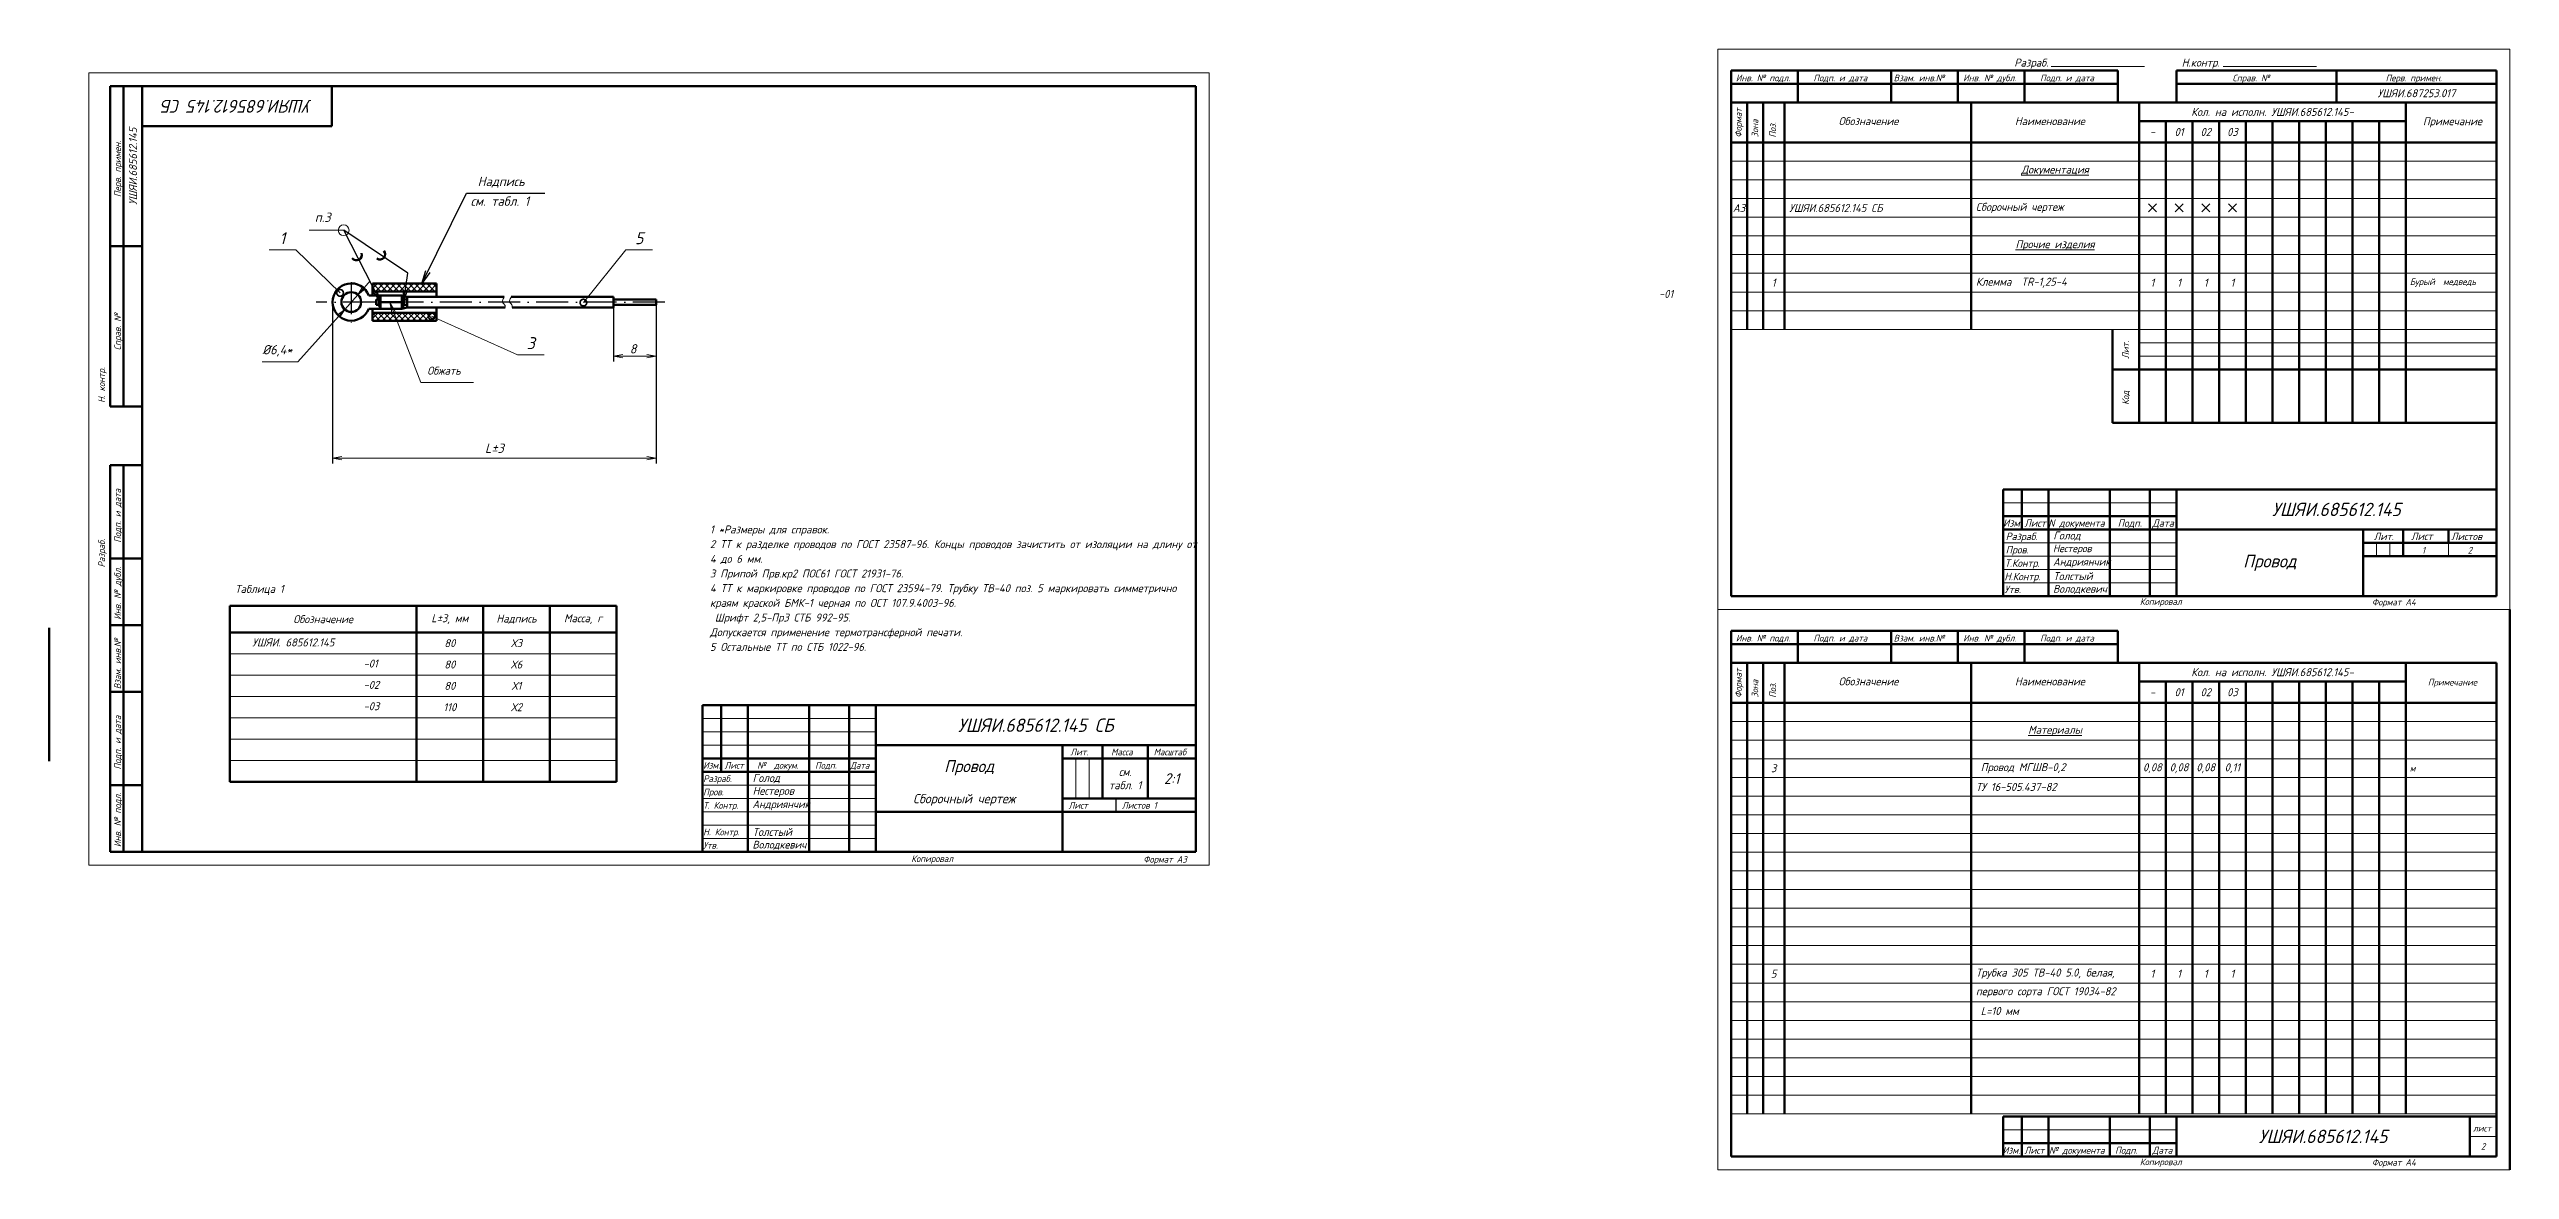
# Model space of a CAD drawing. Header units: millimetres. Extents: x 3219 to 51106, y -14166 to 2695.
# Drawn here: x 6708 to 7631, y -430 to -10 of the extents above; entities that cross this region are included whole.
import ezdxf
from ezdxf.enums import TextEntityAlignment as Align

# ---------------------------------------------------------------- set-up
doc = ezdxf.new("R2010")
doc.units = ezdxf.units.MM
doc.linetypes.add('ACAD_ISO10W100', pattern=[18, 12, -3, 0, -3])
doc.layers.get('0').update_dxf_attribs({"lineweight": 53})
for name, color, linetype, lineweight in [('01', 254, 'Continuous', 70), ('1', 1, 'Continuous', 18), ('TONK', 3, 'Continuous', 20), ('Оси', 3, 'ACAD_ISO10W100', 25), ('Размеры', 2, 'Continuous', 18), ('текст', 4, 'Continuous', 20), ('Штриховка', 80, 'Continuous', 20)]:
    doc.layers.add(name, color=color, linetype=linetype, lineweight=lineweight)
doc.layers.add('FORMAT', color=2, linetype='Continuous')
doc.styles.add('Arial', font='arial.ttf', dxfattribs={"height": 3})
doc.styles.add('гост', font='GOST Common Italic.ttf')
doc.dimstyles.new('Arial', dxfattribs={"dimscale": 0, "dimtxt": 3, "dimasz": 3, "dimexe": 2, "dimexo": 0, "dimgap": 2, "dimtad": 1, "dimtoh": 1, "dimdec": 1, "dimrnd": 0.1, "dimzin": 9, "dimtxsty": 'Arial', "dimblk": 'OPEN', "dimcen": -3, "dimdle": 1.25, "dimclrd": 256, "dimclre": 256, "dimclrt": 256, "dimadec": 1, "dimazin": 2, "dimtfac": 1, "dimtdec": 1, "dimtmove": 0, "dimatfit": 3, "dimldrblk": 'DOTSMALL', "dimfxl": 2, "dimtvp": 1.5, "dimtolj": 1, "dimtzin": 1, "dimlwd": -1, "dimarcsym": 0})
doc.dimstyles.new('Arial гост', dxfattribs={"dimscale": 0, "dimtxt": 3.5, "dimasz": 3.5, "dimexe": 2, "dimexo": 0, "dimgap": 2, "dimtad": 1, "dimtoh": 1, "dimdec": 1, "dimrnd": 0.1, "dimzin": 9, "dimtxsty": 'гост', "dimblk": 'OPEN', "dimcen": -3, "dimdle": 1.25, "dimclrd": 256, "dimclre": 256, "dimclrt": 256, "dimadec": 1, "dimazin": 2, "dimtfac": 1, "dimtdec": 1, "dimtmove": 0, "dimatfit": 3, "dimldrblk": 'DOTSMALL', "dimfxl": 2, "dimtvp": 1.5, "dimtolj": 1, "dimtzin": 1, "dimlwd": -1, "dimarcsym": 0})
doc.dimstyles.new('Arial1', dxfattribs={"dimtxt": 3, "dimasz": 3, "dimexe": 2, "dimexo": 0, "dimgap": 2, "dimtad": 2, "dimdec": 1, "dimrnd": 0.1, "dimzin": 9, "dimtxsty": 'Arial', "dimblk": 'OPEN', "dimcen": -3, "dimdle": 1.25, "dimclrd": 256, "dimclre": 256, "dimclrt": 256, "dimadec": 0, "dimazin": 2, "dimtfac": 1, "dimtdec": 1, "dimtmove": 1, "dimatfit": 0, "dimldrblk": 'DOTSMALL', "dimfxl": 2, "dimtvp": 1.5, "dimtolj": 1, "dimtzin": 1, "dimlwd": 25, "dimlwe": 25, "dimarcsym": 0})
doc.dimstyles.new('Arial2  гост', dxfattribs={"dimscale": 0, "dimtxt": 3.5, "dimasz": 3.5, "dimexe": 2, "dimexo": 0, "dimgap": 1, "dimtad": 1, "dimtoh": 1, "dimdec": 1, "dimlfac": 0.5, "dimrnd": 0.1, "dimzin": 9, "dimtxsty": 'гост', "dimblk": 'OPEN', "dimcen": -4, "dimdle": 1.25, "dimclrd": 256, "dimclre": 256, "dimclrt": 256, "dimadec": 1, "dimazin": 2, "dimtfac": 1, "dimtdec": 1, "dimtmove": 0, "dimatfit": 3, "dimldrblk": 'DOTSMALL', "dimfxl": 2, "dimtvp": 1.5, "dimtolj": 1, "dimtzin": 1, "dimlwd": -1, "dimarcsym": 0})

# ---------------------------------------------------------------- blocks, each defined once
blk = doc.blocks.new('_Open')
at = {"color": 0, "linetype": 'ByBlock', "lineweight": -2}
for p, q in [((-1, 0.17), (0, 0)), ((-1, -0.17), (0, 0)), ((0, 0), (-1, 0))]:
    blk.add_line(p, q, dxfattribs=at)
blk = doc.blocks.new('*D460')
at = {"layer": 'Defpoints', "color": 0, "transparency": 16777216}
for p in [(6818.84, -107.18), (6823.77, -101.66)]:
    blk.add_point(p, dxfattribs=at)
at = {"layer": 'Размеры', "transparency": 16777216}
for p, q in [((6826.1, -99.05), (6828.43, -96.44)), ((6801.33, -126.8), (6816.51, -109.79)), ((6823.77, -101.66), (6818.84, -107.18)), ((6787.86, -126.8), (6801.33, -126.8))]:
    blk.add_line(p, q, dxfattribs=at)
at = {"layer": 'Размеры', "transparency": 16777216, "xscale": 3.5, "yscale": 3.5, "zscale": 3.5}
for p, rotation in [((6823.77, -101.66), 228.2478388657701), ((6818.84, -107.18), 48.24783886577006)]:
    blk.add_blockref('_Open', p, dxfattribs=dict(at, rotation=rotation))
at = {"layer": 'Размеры', "transparency": 16777216, "insert": (6793.6, -122.7), "char_height": 3.5, "attachment_point": 5, "style": 'гост'}
blk.add_mtext('\\A1;%%C6,4*', dxfattribs=at)
blk = doc.blocks.new('_DotSmall')
at = {"color": 0, "linetype": 'ByBlock', "const_width": 0.5}
blk.add_lwpolyline([(-0.0625, 0, 1), (0.0625, 0, 1)], format="xyb", close=True, dxfattribs=at)
blk = doc.blocks.new('*D461')
at = {"layer": 'Defpoints', "color": 0, "transparency": 16777216}
for p in [(6814.31, -104.42), (6935.66, -105.42), (6935.66, -162.96)]:
    blk.add_point(p, dxfattribs=at)
at = {"layer": 'Размеры', "lineweight": -2, "transparency": 16777216}
for p, q in [((6814.31, -104.42), (6814.31, -164.96)), ((6935.66, -105.42), (6935.66, -164.96))]:
    blk.add_line(p, q, dxfattribs=at)
at = {"layer": 'Размеры', "transparency": 16777216}
blk.add_line((6817.81, -162.96), (6932.16, -162.96), dxfattribs=at)
at = {"layer": 'Размеры', "transparency": 16777216, "xscale": 3.5, "yscale": 3.5, "zscale": 3.5, "rotation": 180}
blk.add_blockref('_Open', (6814.31, -162.96), dxfattribs=at)
at = {"layer": 'Размеры', "transparency": 16777216, "xscale": 3.5, "yscale": 3.5, "zscale": 3.5}
blk.add_blockref('_Open', (6935.66, -162.96), dxfattribs=at)
at = {"layer": 'Размеры', "transparency": 16777216, "insert": (6874.98, -159.21), "char_height": 3.5, "attachment_point": 5, "style": 'гост'}
blk.add_mtext('\\A1;L%%P3', dxfattribs=at)
blk = doc.blocks.new('*D462')
at = {"layer": 'Defpoints', "color": 0, "transparency": 16777216}
for p in [(6919.66, -106.42), (6935.66, -105.42), (6935.66, -124.71)]:
    blk.add_point(p, dxfattribs=at)
at = {"layer": 'Размеры', "lineweight": -2, "transparency": 16777216}
for p, q in [((6919.66, -106.42), (6919.66, -126.71)), ((6935.66, -105.42), (6935.66, -126.71))]:
    blk.add_line(p, q, dxfattribs=at)
at = {"layer": 'Размеры', "transparency": 16777216}
blk.add_line((6923.16, -124.71), (6932.16, -124.71), dxfattribs=at)
at = {"layer": 'Размеры', "transparency": 16777216, "xscale": 3.5, "yscale": 3.5, "zscale": 3.5, "rotation": 180}
blk.add_blockref('_Open', (6919.66, -124.71), dxfattribs=at)
at = {"layer": 'Размеры', "transparency": 16777216, "xscale": 3.5, "yscale": 3.5, "zscale": 3.5}
blk.add_blockref('_Open', (6935.66, -124.71), dxfattribs=at)
at = {"layer": 'Размеры', "transparency": 16777216, "insert": (6926.98, -121.96), "char_height": 3.5, "attachment_point": 5, "style": 'гост'}
blk.add_mtext('\\A1;8', dxfattribs=at)

msp = doc.modelspace()

# ---------------------------------------------------------------- hatches: boundary and pattern name
h = msp.add_hatch(color=256)
h.paths.add_polyline_path([(6832.31, -101.92, 0.138092), (6831.6, -104.42), (6832.31, -104.42)])
h.paths.add_polyline_path([(6832.31, -104.42), (6831.6, -104.42, 0.138092), (6832.31, -106.92)])
h = msp.add_hatch(color=256)
h.paths.add_polyline_path([(6840.31, -101.92, -0.138092), (6841.01, -104.42), (6840.31, -104.42)])
h.paths.add_polyline_path([(6840.31, -104.42), (6841.01, -104.42, -0.138092), (6840.31, -106.92)])
at = {"layer": 'Штриховка'}
h = msp.add_hatch(dxfattribs=at)
h.set_pattern_fill('ANSI37', color=256, scale=0.5, style=0)
h.set_pattern_definition([(45, (4267.5699, -1873.0286), (-1.122532, 1.122532), []), (135, (4267.5699, -1873.0286), (-1.122532, -1.122532), [])])
h.paths.add_polyline_path([(6853.31, -100.42), (6853.31, -97.42), (6829.31, -97.42), (6829.31, -100.42)])
h.paths.add_polyline_path([(6853.31, -111.42), (6853.31, -108.42), (6829.31, -108.42), (6829.31, -111.42)])

# ---------------------------------------------------------------- linework, layer by layer
for p, q in [((7338.62, -17.66), (7338.62, -214.66)), ((7483.62, -17.66), (7338.62, -17.66)), ((7363.62, -29.66), (7363.62, -17.66)), ((7398.62, -29.66), (7398.62, -17.66)), ((7423.62, -29.66), (7423.62, -17.66)), ((7448.62, -29.66), (7448.62, -17.66)), ((7483.62, -29.66), (7483.62, -17.66)), ((7505.62, -29.66), (7505.62, -17.66)), ((7505.62, -17.66), (7625.62, -17.66)), ((7565.62, -29.66), (7565.62, -17.66)), ((7625.62, -17.66), (7625.62, -29.66)), ((6730.96, -143.54), (6730.96, -23.54)), ((6730.96, -23.54), (6742.96, -23.54)), ((6735.96, -143.54), (6735.96, -23.54)), ((6742.96, -310.54), (6742.96, -23.54)), ((6742.96, -23.54), (7137.96, -23.54)), ((7137.96, -23.54), (7137.96, -310.54)), ((7338.62, -22.66), (7483.62, -22.66)), ((7505.62, -22.66), (7625.62, -22.66)), ((7338.62, -29.66), (7625.62, -29.66)), ((7338.62, -214.66), (7338.62, -29.66)), ((7344.62, -29.66), (7344.62, -114.66)), ((7350.62, -29.66), (7350.62, -114.66)), ((7358.62, -29.66), (7358.62, -114.66)), ((7428.62, -29.66), (7428.62, -114.66)), ((7491.62, -29.66), (7491.62, -149.66)), ((7491.62, -36.66), (7591.62, -36.66)), ((7501.62, -36.66), (7501.62, -149.66)), ((7511.62, -36.66), (7511.62, -149.66)), ((7521.62, -36.66), (7521.62, -149.66)), ((7531.62, -36.66), (7531.62, -149.66)), ((7541.62, -36.66), (7541.62, -149.66)), ((7551.62, -36.66), (7551.62, -149.66)), ((7561.62, -36.66), (7561.62, -149.66)), ((7571.62, -36.66), (7571.62, -149.66)), ((7581.62, -36.66), (7581.62, -149.66)), ((7591.62, -29.66), (7591.62, -149.66)), ((7625.62, -29.66), (7625.62, -214.66)), ((7625.62, -44.66), (7338.62, -44.66)), ((6742.96, -83.54), (6730.96, -83.54)), ((6853.31, -97.42), (6829.31, -97.42)), ((6829.31, -101.92), (6829.31, -97.42)), ((6853.31, -100.42), (6829.31, -100.42)), ((6852.31, -97.42), (6852.31, -97.42)), ((6853.31, -97.42), (6853.31, -102.42)), ((6840.31, -101.92), (6827.85, -101.92)), ((6840.31, -106.92), (6827.85, -106.92)), ((6829.31, -106.92), (6829.31, -111.42)), ((6853.31, -108.42), (6829.31, -108.42)), ((6831.71, -103.42), (6830.63, -103.42)), ((6830.63, -103.42), (6830.63, -105.42)), ((6831.71, -105.42), (6830.63, -105.42)), ((6832.31, -101.92), (6832.31, -106.92)), ((6832.31, -101.92), (6832.31, -106.92)), ((6832.31, -101.92), (6832.31, -106.92)), ((6840.31, -101.92), (6840.31, -106.92)), ((6840.31, -101.92), (6840.31, -106.92)), ((6842.31, -102.42), (6840.31, -101.92)), ((6842.31, -106.42), (6840.31, -106.92)), ((6842.31, -103.42), (6840.91, -103.42)), ((6842.31, -105.42), (6840.91, -105.42)), ((6842.31, -102.42), (6842.31, -106.42)), ((6878.67, -102.42), (6842.31, -102.42)), ((6879.01, -106.42), (6842.31, -106.42)), ((6852.31, -108.42), (6844.31, -108.42)), ((6852.31, -108.42), (6844.31, -108.42)), ((6852.31, -108.42), (6844.31, -108.42)), ((6853.31, -106.42), (6853.31, -111.42)), ((6919.66, -102.42), (6881.29, -102.42)), ((6919.66, -106.42), (6881.63, -106.42)), ((6919.66, -106.42), (6919.66, -102.42)), ((6919.66, -103.42), (6935.66, -103.42)), ((6919.66, -105.42), (6935.66, -105.42)), ((6935.66, -103.42), (6935.66, -105.42)), ((6853.31, -111.42), (6829.31, -111.42)), ((7481.62, -149.66), (7481.62, -114.66)), ((7481.62, -129.66), (7625.62, -129.66)), ((6742.96, -143.54), (6730.96, -143.54)), ((7481.62, -149.66), (7625.62, -149.66)), ((6742.96, -165.54), (6730.96, -165.54)), ((6730.96, -165.54), (6730.96, -310.54)), ((6735.96, -310.54), (6735.96, -165.54)), ((7440.62, -174.66), (7625.62, -174.66)), ((7440.62, -174.66), (7440.62, -214.66)), ((7447.62, -174.66), (7447.62, -189.66)), ((7457.62, -174.66), (7457.62, -214.66)), ((7480.62, -174.66), (7480.62, -214.66)), ((7495.62, -174.66), (7495.62, -214.66)), ((7505.62, -174.66), (7505.62, -214.66)), ((7505.62, -184.66), (7440.62, -184.66)), ((7440.62, -189.66), (7505.62, -189.66)), ((7505.62, -189.66), (7625.62, -189.66)), ((7575.62, -214.66), (7575.62, -189.66)), ((7590.62, -189.66), (7590.62, -199.66)), ((7607.62, -194.66), (7607.62, -189.66)), ((6742.96, -200.54), (6730.96, -200.54)), ((7575.62, -194.66), (7625.62, -194.66)), ((7575.62, -199.66), (7625.62, -199.66)), ((6920.75, -218.29), (6775.75, -218.29)), ((6775.75, -218.29), (6775.75, -284.29)), ((6845.75, -218.29), (6845.75, -284.29)), ((6870.75, -218.29), (6870.75, -284.29)), ((6895.75, -218.29), (6895.75, -284.29)), ((6920.75, -218.29), (6920.75, -284.29)), ((6920.75, -218.29), (6920.75, -284.29)), ((7625.62, -214.66), (7338.62, -214.66)), ((7630.62, -429.66), (7630.62, -219.66)), ((6708.05, -226.53), (6708.05, -276.53)), ((6708.05, -226.53), (6708.05, -276.53)), ((6742.96, -225.54), (6730.96, -225.54)), ((6920.75, -228.29), (6775.75, -228.29)), ((7338.62, -227.66), (7338.62, -424.66)), ((7483.62, -227.66), (7338.62, -227.66)), ((7363.62, -239.66), (7363.62, -227.66)), ((7398.62, -239.66), (7398.62, -227.66)), ((7423.62, -239.66), (7423.62, -227.66)), ((7448.62, -239.66), (7448.62, -227.66)), ((7483.62, -239.66), (7483.62, -227.66)), ((7338.62, -232.66), (7483.62, -232.66)), ((7338.62, -239.66), (7625.62, -239.66)), ((7338.62, -424.66), (7338.62, -239.66)), ((7344.62, -239.66), (7344.62, -408.66)), ((7350.62, -239.66), (7350.62, -408.66)), ((7358.62, -239.66), (7358.62, -408.66)), ((7428.62, -239.66), (7428.62, -408.66)), ((7491.62, -239.66), (7491.62, -408.66)), ((7591.62, -239.66), (7591.62, -408.66)), ((7625.62, -239.66), (7625.62, -424.66)), ((7491.62, -246.66), (7591.62, -246.66)), ((7501.62, -246.66), (7501.62, -408.66)), ((7511.62, -246.66), (7511.62, -408.66)), ((7521.62, -246.66), (7521.62, -408.66)), ((7531.62, -246.66), (7531.62, -408.66)), ((7541.62, -246.66), (7541.62, -408.66)), ((7551.62, -246.66), (7551.62, -408.66)), ((7561.62, -246.66), (7561.62, -408.66)), ((7571.62, -246.66), (7571.62, -408.66)), ((7581.62, -246.66), (7581.62, -408.66)), ((6742.96, -250.54), (6730.96, -250.54)), ((6952.96, -255.54), (6952.96, -310.54)), ((7137.96, -255.54), (6952.96, -255.54)), ((6959.96, -255.54), (6959.96, -280.54)), ((6969.96, -255.54), (6969.96, -310.54)), ((6992.96, -255.54), (6992.96, -310.54)), ((7007.96, -255.54), (7007.96, -310.54)), ((7017.96, -255.54), (7017.96, -310.54)), ((7625.62, -254.66), (7338.62, -254.66)), ((7017.96, -275.54), (6952.96, -275.54)), ((7137.96, -270.54), (7017.96, -270.54)), ((7087.96, -270.54), (7087.96, -310.54)), ((7137.96, -275.54), (7087.96, -275.54)), ((7102.96, -270.54), (7102.96, -290.54)), ((7119.96, -270.54), (7119.96, -290.54)), ((6742.96, -285.54), (6730.96, -285.54)), ((6920.75, -284.29), (6775.75, -284.29)), ((7017.96, -280.54), (6952.96, -280.54)), ((7137.96, -290.54), (7087.96, -290.54)), ((7137.96, -295.54), (7017.96, -295.54)), ((6730.96, -310.54), (7137.96, -310.54)), ((7440.62, -409.66), (7625.62, -409.66)), ((7440.62, -409.66), (7440.62, -424.66)), ((7447.62, -424.66), (7447.62, -409.66)), ((7457.62, -409.66), (7457.62, -424.66)), ((7480.62, -409.66), (7480.62, -424.66)), ((7495.62, -409.66), (7495.62, -424.66)), ((7505.62, -409.66), (7505.62, -424.66)), ((7615.62, -424.66), (7615.62, -409.66)), ((7505.62, -419.66), (7440.62, -419.66)), ((7625.62, -424.66), (7338.62, -424.66))]:
    msp.add_line(p, q)
for points in [[(6813.96, -23.54), (6813.96, -24.54), (6813.96, -38.54)], [(6813.96, -38.54), (6743.96, -38.54), (6742.96, -38.54)], [(6742.96, -165.54), (6730.96, -165.54)], [(7483.62, -239.66), (7483.62, -227.66)], [(7483.62, -239.66), (7483.62, -227.66)], [(7483.62, -239.66), (7483.62, -227.66)]]:
    msp.add_lwpolyline(points)
msp.add_circle((6821.31, -104.42), 3.7)
for centre, radius, start, end in [((6823.24, -86.82), 1.99, 216.90149, 21.58179), ((6832.04, -86.5), 1.99, 236.40301, 41.08332), ((6821.31, -104.42), 7, 20.92483, 339.07517), ((6836.4, -104.42), 4.79, 148.55059, 211.44941), ((6836.22, -104.42), 4.79, 328.55059, 31.44941)]:
    msp.add_arc(centre, radius, start, end)
at = {"layer": '01'}
msp.add_line((6840.31, -104.42), (6832.31, -104.42), dxfattribs=at)
at = {"layer": '1'}
for p, q in [((6920.75, -236.29), (6775.75, -236.29)), ((6920.75, -244.29), (6775.75, -244.29)), ((6920.75, -252.29), (6775.75, -252.29)), ((6920.75, -260.29), (6775.75, -260.29)), ((6920.75, -268.29), (6775.75, -268.29)), ((6920.75, -276.29), (6775.75, -276.29)), ((6920.75, -284.29), (6775.75, -284.29))]:
    msp.add_line(p, q, dxfattribs=at)
for points, knots in [([(6878.67, -102.42), (6878.56, -102.68), (6878.08, -103.43), (6877.91, -104.75), (6879.06, -105.49), (6879.06, -106.18), (6879.01, -106.42)], [1.981598, 1.981598, 1.981598, 1.981598, 2.831574, 4.247199, 5.578608, 6.276254, 6.276254, 6.276254, 6.276254]), ([(6881.29, -102.42), (6881.17, -102.67), (6880.71, -103.4), (6880.54, -104.7), (6881.71, -105.46), (6881.69, -106.16), (6881.63, -106.42)], [2.032447, 2.032447, 2.032447, 2.032447, 2.831574, 4.247199, 5.578608, 6.321872, 6.321872, 6.321872, 6.321872])]:
    msp.add_open_spline(points, degree=3, knots=knots, dxfattribs=at)
at = {"layer": 'FORMAT'}
for p, q in [((7338.62, -17.66), (7338.62, -29.66)), ((7625.62, -17.66), (7625.62, -29.66)), ((6730.96, -23.54), (6742.96, -23.54)), ((7393.62, -29.66), (7338.62, -29.66)), ((7338.62, -214.66), (7338.62, -29.66)), ((7338.62, -214.66), (7338.62, -29.66)), ((7625.62, -29.66), (7625.62, -214.66)), ((7495.12, -70.66), (7498.12, -67.66)), ((7495.12, -67.66), (7498.12, -70.66)), ((7505.12, -70.66), (7508.12, -67.66)), ((7505.12, -67.66), (7508.12, -70.66)), ((7515.12, -70.66), (7518.12, -67.66)), ((7515.12, -67.66), (7518.12, -70.66)), ((7525.12, -70.66), (7528.12, -67.66)), ((7525.12, -67.66), (7528.12, -70.66)), ((7338.62, -227.66), (7338.62, -239.66)), ((7393.62, -239.66), (7338.62, -239.66)), ((7338.62, -424.66), (7338.62, -239.66)), ((7338.62, -424.66), (7338.62, -239.66)), ((7625.62, -239.66), (7625.62, -424.66)), ((7107.96, -290.54), (7107.96, -295.54)), ((6730.96, -310.54), (6742.96, -310.54)), ((7137.96, -310.54), (6952.96, -310.54)), ((7137.96, -310.54), (6952.96, -310.54)), ((7137.96, -310.54), (6952.96, -310.54))]:
    msp.add_line(p, q, dxfattribs=at)
for points in [[(7338.62, -17.66), (7478.62, -17.66), (7483.62, -17.66)], [(7338.62, -17.66), (7478.62, -17.66), (7483.62, -17.66)], [(7338.62, -17.66), (7478.62, -17.66), (7483.62, -17.66)], [(7363.62, -29.66), (7363.62, -17.66)], [(7363.62, -29.66), (7363.62, -17.66)], [(7363.62, -29.66), (7363.62, -17.66)], [(7398.62, -29.66), (7398.62, -17.66)], [(7398.62, -29.66), (7398.62, -17.66)], [(7398.62, -29.66), (7398.62, -17.66)], [(7423.62, -29.66), (7423.62, -17.66)], [(7423.62, -29.66), (7423.62, -17.66)], [(7423.62, -29.66), (7423.62, -17.66)], [(7448.62, -29.66), (7448.62, -17.66)], [(7448.62, -29.66), (7448.62, -17.66)], [(7448.62, -29.66), (7448.62, -17.66)], [(7483.62, -29.66), (7483.62, -17.66)], [(7483.62, -29.66), (7483.62, -17.66)], [(7483.62, -29.66), (7483.62, -17.66)], [(7625.62, -17.66), (7505.62, -17.66)], [(7505.62, -29.66), (7505.62, -17.66)], [(7565.62, -29.66), (7565.62, -17.66)], [(6730.96, -23.54), (6730.96, -143.54)], [(6735.96, -23.54), (6735.96, -143.54)], [(7338.62, -22.66), (7478.62, -22.66), (7483.62, -22.66)], [(7338.62, -22.66), (7478.62, -22.66), (7483.62, -22.66)], [(7338.62, -22.66), (7478.62, -22.66), (7483.62, -22.66)], [(7625.62, -22.66), (7505.62, -22.66)], [(7625.62, -29.66), (7338.62, -29.66)], [(6742.96, -83.54), (6730.96, -83.54)], [(6742.96, -143.54), (6730.96, -143.54)], [(6730.96, -310.54), (6730.96, -170.54), (6730.96, -165.54)], [(6730.96, -310.54), (6730.96, -170.54), (6730.96, -165.54)], [(6742.96, -165.54), (6730.96, -165.54)], [(6730.96, -310.54), (6730.96, -170.54), (6730.96, -165.54)], [(6735.96, -310.54), (6735.96, -170.54), (6735.96, -165.54)], [(6735.96, -310.54), (6735.96, -170.54), (6735.96, -165.54)], [(6735.96, -310.54), (6735.96, -170.54), (6735.96, -165.54)], [(6742.96, -200.54), (6730.96, -200.54)], [(6742.96, -200.54), (6730.96, -200.54)], [(6742.96, -200.54), (6730.96, -200.54)], [(6742.96, -225.54), (6730.96, -225.54)], [(6742.96, -225.54), (6730.96, -225.54)], [(6742.96, -225.54), (6730.96, -225.54)], [(7338.62, -227.66), (7478.62, -227.66), (7483.62, -227.66)], [(7338.62, -227.66), (7478.62, -227.66), (7483.62, -227.66)], [(7338.62, -227.66), (7478.62, -227.66), (7483.62, -227.66)], [(7363.62, -239.66), (7363.62, -227.66)], [(7363.62, -239.66), (7363.62, -227.66)], [(7363.62, -239.66), (7363.62, -227.66)], [(7398.62, -239.66), (7398.62, -227.66)], [(7398.62, -239.66), (7398.62, -227.66)], [(7398.62, -239.66), (7398.62, -227.66)], [(7423.62, -239.66), (7423.62, -227.66)], [(7423.62, -239.66), (7423.62, -227.66)], [(7423.62, -239.66), (7423.62, -227.66)], [(7448.62, -239.66), (7448.62, -227.66)], [(7448.62, -239.66), (7448.62, -227.66)], [(7448.62, -239.66), (7448.62, -227.66)], [(7338.62, -232.66), (7478.62, -232.66), (7483.62, -232.66)], [(7338.62, -232.66), (7478.62, -232.66), (7483.62, -232.66)], [(7338.62, -232.66), (7478.62, -232.66), (7483.62, -232.66)], [(7625.62, -239.66), (7338.62, -239.66)], [(6742.96, -250.54), (6730.96, -250.54)], [(6742.96, -250.54), (6730.96, -250.54)], [(6742.96, -250.54), (6730.96, -250.54)], [(6742.96, -285.54), (6730.96, -285.54)], [(6742.96, -285.54), (6730.96, -285.54)], [(6742.96, -285.54), (6730.96, -285.54)]]:
    msp.add_lwpolyline(points, dxfattribs=at)
at = {"layer": 'TONK'}
for p, q in [((7440.62, -179.66), (7505.62, -179.66)), ((7440.62, -194.66), (7505.62, -194.66)), ((7505.62, -199.66), (7440.62, -199.66)), ((7580.62, -199.66), (7580.62, -194.66)), ((7585.62, -194.66), (7585.62, -199.66)), ((7607.62, -199.66), (7607.62, -194.66)), ((7505.62, -204.66), (7440.62, -204.66)), ((7440.62, -209.66), (7505.62, -209.66))]:
    msp.add_line(p, q, dxfattribs=at)
at = {"layer": 'Оси'}
for p, q in [((6821.31, -96.97), (6821.31, -112.84)), ((6938.88, -104.42), (6808.2, -104.42))]:
    msp.add_line(p, q, dxfattribs=at)
at = {"layer": 'Размеры'}
for p, q in [((7333.62, -9.66), (7333.62, -219.66)), ((7630.62, -9.66), (7333.62, -9.66)), ((7458.62, -16.16), (7493.62, -16.16)), ((7523.12, -16.16), (7558.12, -16.16)), ((7630.62, -9.66), (7630.62, -219.66)), ((6722.96, -18.54), (6722.96, -315.54)), ((6722.96, -18.54), (7142.96, -18.54)), ((7142.96, -315.54), (7142.96, -18.54)), ((7142.96, -315.54), (7142.96, -18.54)), ((7142.96, -18.54), (7142.96, -315.54)), ((7142.96, -18.54), (7142.96, -315.54)), ((7142.96, -315.54), (7142.96, -20.54)), ((7625.62, -51.66), (7338.62, -51.66)), ((7625.62, -58.66), (7338.62, -58.66)), ((7625.62, -65.66), (7338.62, -65.66)), ((7625.62, -72.66), (7338.62, -72.66)), ((7625.62, -79.66), (7338.62, -79.66)), ((7625.62, -86.66), (7338.62, -86.66)), ((7625.62, -93.66), (7338.62, -93.66)), ((7625.62, -100.66), (7338.62, -100.66)), ((7625.62, -107.66), (7338.62, -107.66)), ((7625.62, -114.66), (7338.62, -114.66)), ((7491.62, -119.66), (7625.62, -119.66)), ((7625.62, -124.66), (7491.62, -124.66)), ((7333.62, -219.66), (7630.62, -219.66)), ((7333.62, -219.66), (7333.62, -429.66)), ((7630.62, -219.66), (7333.62, -219.66)), ((7630.62, -429.66), (7630.62, -219.66)), ((7630.62, -219.66), (7630.62, -429.66)), ((7630.62, -219.66), (7630.62, -429.66)), ((7630.62, -219.66), (7630.62, -429.66)), ((7630.62, -219.66), (7630.62, -429.66)), ((7017.96, -260.54), (6952.96, -260.54)), ((7017.96, -265.54), (6952.96, -265.54)), ((7625.62, -261.66), (7338.62, -261.66)), ((7017.96, -270.54), (6952.96, -270.54)), ((7092.96, -275.54), (7092.96, -290.54)), ((7097.96, -275.54), (7097.96, -290.54)), ((7625.62, -268.66), (7338.62, -268.66)), ((7625.62, -275.66), (7338.62, -275.66)), ((7017.96, -285.54), (6952.96, -285.54)), ((7625.62, -282.66), (7338.62, -282.66)), ((7017.96, -290.54), (6952.96, -290.54)), ((7625.62, -289.66), (7338.62, -289.66)), ((7017.96, -295.54), (6952.96, -295.54)), ((7017.96, -300.54), (6952.96, -300.54)), ((7625.62, -296.66), (7338.62, -296.66)), ((7625.62, -303.66), (7338.62, -303.66)), ((7017.96, -305.54), (6952.96, -305.54)), ((7625.62, -310.66), (7338.62, -310.66)), ((6722.96, -315.54), (7142.96, -315.54)), ((7625.62, -317.66), (7338.62, -317.66)), ((7625.62, -324.66), (7338.62, -324.66)), ((7625.62, -331.66), (7338.62, -331.66)), ((7625.62, -338.66), (7338.62, -338.66)), ((7625.62, -345.66), (7338.62, -345.66)), ((7625.62, -352.66), (7338.62, -352.66)), ((7625.62, -359.66), (7338.62, -359.66)), ((7625.62, -366.66), (7338.62, -366.66)), ((7625.62, -373.66), (7338.62, -373.66)), ((7625.62, -380.66), (7338.62, -380.66)), ((7625.62, -387.66), (7338.62, -387.66)), ((7625.62, -394.66), (7338.62, -394.66)), ((7625.62, -401.66), (7338.62, -401.66)), ((7625.62, -408.66), (7338.62, -408.66)), ((7440.62, -414.66), (7505.62, -414.66)), ((7615.62, -417.16), (7625.62, -417.16)), ((7333.62, -429.66), (7630.62, -429.66)), ((7333.62, -429.66), (7630.62, -429.66))]:
    msp.add_line(p, q, dxfattribs=at)
msp.add_lwpolyline([(6818.46, -77.52), (6818.46, -77.52), (6805.46, -77.52)], dxfattribs=at)
msp.add_circle((6818.46, -77.52), 2.02, dxfattribs=at)

# ---------------------------------------------------------------- texts
at = {"layer": 'FORMAT', "style": 'гост'}
for s, height, p in [('Справ. №', 2.5, (7533.62, -21.66)), ('Перв. примен.', 2.5, (7594.62, -21.66)), ('Примечание', 3, (7609.12, -38.16)), ('Примечание', 2.5, (7609.12, -248.16))]:
    msp.add_text(s, height=height, dxfattribs=at).set_placement(p, align=Align.CENTER)
for s, p in [('Перв. примен.', (6734.96, -54.54)), ('Справ. №', (6734.96, -115.54))]:
    msp.add_text(s, height=2.5, rotation=90, dxfattribs=at).set_placement(p, align=Align.CENTER)
at = {"layer": 'TONK', "style": 'гост'}
for s, height, p in [('Изм.', 2.8, (7440.62, -188.66)), ('Разраб.', 2.8, (7441.62, -193.66)), ('Лист', 2.8, (7448.62, -188.66)), ('N документа', 2.8, (7457.62, -188.66)), ('Подп.', 2.8, (7483.62, -188.66)), ('Дата', 2.8, (7496.62, -188.66)), ('Лит.', 2.8, (7579.62, -193.66)), ('Лист', 2.8, (7593.62, -193.6)), ('Листов ', 2.8, (7608.62, -193.66)), ('Пров.', 2.8, (7441.62, -198.66)), ('Т.Контр.', 2.8, (7441.3, -203.68)), ('1', 2.5, (7597.67, -198.7)), ('2', 2.5, (7614.87, -198.7)), ('Утв.', 2.8, (7441.14, -213.52)), ('Н.Контр.', 2.8, (7441.14, -208.7)), ('лист', 2.5, (7616.83, -415.33)), ('Изм.', 2.6, (7440.47, -423.67)), ('Лист', 2.6, (7448.62, -423.66)), ('№ документа', 2.6, (7457.87, -423.67)), ('Подп.', 2.6, (7482.62, -423.66)), ('Дата', 2.6, (7496.62, -423.66))]:
    msp.add_text(s, height=height, dxfattribs=at).set_placement(p)
for s, insert, char_height, width, attachment_point in [('{\\LДокументация}', (7460.12, -55.16), 3, 63, 5), (' УШЯИ.685612.145 СБ', (7358.62, -69.16), 3, 70, 4), (' Сборочный чертеж', (7428.62, -69.16), 3, 63, 4), ('{\\LПрочие изделия}', (7460.12, -83.16), 3, 63, 5), ('1', (7354.62, -97.16), 3, 8, 5), ('1', (7354.62, -97.16), 3, 8, 5), (' Клемма  TR-1,25-4', (7428.62, -97.16), 3, 63, 4), (' Бурый  медведь', (7591.62, -97.16), 2.5, 34, 4), ('{\\LМатериалы}', (7460.12, -265.16), 3, 63, 5), ('3', (7354.62, -279.16), 3, 7.6276, 5), (' ТУ 16-505.437-82', (7428.62, -286.16), 3, 63, 4), ('  Провод МГШВ-0,2', (7428.62, -279.16), 3, 63, 4), (' м', (7591.62, -279.16), 2.5, 34, 4), ('5', (7354.62, -356.16), 3, 8, 5), (' Трубка 305 ТВ-40 5.0, белая,', (7428.62, -356.16), 3, 63, 4), (' первого сорта ГОСТ 19034-82 ', (7428.62, -363.16), 3, 63, 4), ('  L=10 мм', (7428.62, -370.16), 3, 63, 4), ('2', (7620.62, -420.91), 2.5, 10, 5)]:
    msp.add_mtext(s, dxfattribs=dict(at, insert=insert, char_height=char_height, width=width, attachment_point=attachment_point))
at = {"layer": 'Размеры', "style": 'гост'}
for s, height, p in [('Разраб.', 3, (7451.22, -16.18)), ('Н.контр.', 3, (7514.72, -16.18)), ('Инв. № подл.', 2.5, (7350.62, -21.66)), ('Подп. и дата', 2.5, (7379.62, -21.66)), ('Инв. № дубл.', 2.5, (7435.62, -21.66)), ('Подп. и дата', 2.5, (7464.62, -21.66)), ('Обозначение', 3, (7390.17, -38.11)), ('Наименование', 3, (7458.19, -38.11)), ('Инв. № подл.', 2.5, (7350.62, -231.66)), ('Подп. и дата', 2.5, (7379.62, -231.66)), ('Инв. № дубл.', 2.5, (7435.62, -231.66)), ('Подп. и дата', 2.5, (7464.62, -231.66)), ('Обозначение', 3, (7390.17, -248.11)), ('Наименование', 3, (7458.19, -248.11))]:
    msp.add_text(s, height=height, dxfattribs=at).set_placement(p, align=Align.CENTER)
for s, height, p in [('Взам. инв.№', 2.5, (7399.62, -21.66)), ('Надпись ', 3.5, (6868.69, -60.97)), ('п.3', 3.5, (6807.64, -74.39)), ('см. табл. 1', 3.5, (6866.07, -68.36)), ('Обжать', 3, (6849.78, -131.64)), ('Взам. инв.№', 2.5, (7399.62, -231.66)), ('Сборочный чертеж', 3.5, (7031.95, -292.31))]:
    msp.add_text(s, height=height, dxfattribs=at).set_placement(p)
for s, p in [('Формат', (7342.65, -37.29)), ('Зона', (7348.83, -39.35)), ('Поз.', (7355.51, -39.91)), ('Лит.', (7487.83, -122.35)), ('Н. контр.', (6728.96, -135.54)), ('Код', (7487.83, -140.35)), ('Подп. и дата', (6734.96, -184.54)), ('Разраб.', (6728.96, -198.54)), ('Инв. № дубл.', (6734.96, -213.54)), ('Формат', (7342.65, -247.29)), ('Зона', (7348.83, -249.35)), ('Поз.', (7355.51, -249.91)), ('Подп. и дата', (6734.96, -269.54)), ('Инв. № подл.', (6734.96, -298.54))]:
    msp.add_text(s, height=2.5, rotation=90, dxfattribs=at).set_placement(p, align=Align.CENTER)
msp.add_text('Взам. инв.№', height=2.5, rotation=90, dxfattribs=at).set_placement((6734.96, -249.54))
for s, insert, char_height, width, attachment_point in [('УШЯИ.687253.017', (7595.62, -26.16), 3, 60, 5), ('Кол. на исполн. УШЯИ.685612.145-', (7541.62, -33.16), 3, 100, 5), ('-', (7496.62, -40.66), 3, 10, 5), ('01', (7506.62, -40.66), 3, 10, 5), ('02', (7516.62, -40.66), 3, 10, 5), ('03', (7526.62, -40.66), 3, 10, 5), ('А3', (7341.62, -69.16), 3, 6, 5), ('1', (6795.49, -80.49), 4.5, 10, 5), ('5', (6929.25, -80.49), 4.5, 10, 5), ('1', (7496.62, -97.16), 3, 10, 5), ('1', (7506.62, -97.16), 3, 10, 5), ('1', (7516.62, -97.16), 3, 10, 5), ('1', (7526.62, -97.16), 3, 10, 5), ('3', (6888.63, -119.83), 4.5, 10, 5), ('УШЯИ.685612.145', (7565.62, -182.16), 5, 120, 5), (' Голод', (7457.62, -192.16), 3, 23, 4), (' Андриянчик', (7457.62, -202.16), 2.9, 23, 4), (' Нестеров ', (7457.62, -197.16), 2.8, 23, 4), (' Володкевич', (7457.62, -212.16), 2.9, 23, 4), (' Толстый', (7457.62, -207.16), 3, 23, 4), ('Кол. на исполн. УШЯИ.685612.145-', (7541.62, -243.16), 3, 100, 5), ('-', (7496.62, -250.66), 3, 10, 5), ('01', (7506.62, -250.66), 3, 10, 5), ('02', (7516.62, -250.66), 3, 10, 5), ('03', (7526.62, -250.66), 3, 10, 5), (' Голод ', (6969.96, -283.04), 3, 23, 4), ('см.\\Pтабл. 1', (7111.46, -283.04), 3, 17, 5), ('2:1', (7128.96, -283.04), 4, 18, 5), ('0,08', (7496.62, -279.16), 3, 10, 5), ('0,08', (7506.62, -279.16), 3, 10, 5), ('0,08', (7516.62, -279.16), 3, 10, 5), ('0,11', (7526.62, -279.16), 3, 10, 5), (' Андриянчик', (6969.96, -293.04), 2.9, 23, 4), (' Нестеров ', (6969.96, -288.04), 3, 23, 4), (' Толстый', (6969.96, -303.04), 3, 23, 4), (' Володкевич', (6969.96, -308.04), 2.9, 23, 4), ('1', (7496.62, -356.16), 3, 10, 5), ('1', (7506.62, -356.16), 3, 10, 5), ('1', (7516.62, -356.16), 3, 10, 5), ('1', (7526.62, -356.16), 3, 10, 5), ('УШЯИ.685612.145', (7560.62, -417.16), 5, 110, 5)]:
    msp.add_mtext(s, dxfattribs=dict(at, insert=insert, char_height=char_height, width=width, attachment_point=attachment_point))
at = {"layer": 'Размеры', "ltscale": 1.5, "attachment_point": 5, "style": 'гост'}
for s, insert, char_height, width, rotation in [('УШЯИ.685612.145 СБ', (6778.46, -31.04), 4.8, 71, 180), ('УШЯИ.685612.145', (6739.46, -53.54), 3, 60, 90)]:
    msp.add_mtext(s, dxfattribs=dict(at, insert=insert, char_height=char_height, width=width, rotation=rotation))
at = {"layer": 'Размеры', "insert": (6955.8, -188.17), "char_height": 3, "width": 183.2481, "attachment_point": 1, "line_spacing_factor": 1.1, "style": 'гост'}
msp.add_mtext('1 *Размеры для справок.\\P2 ТТ к разделке проводов по ГОСТ 23587-96. Концы проводов зачистить от изоляции на длину от 4 до 6 мм.\\P3 Припой Прв.кр2 ПОС61 ГОСТ 21931-76.\\P4 ТТ к маркировке проводов по ГОСТ 23594-79. Трубку ТВ-40 поз. 5 маркировать симметрично краям краской БМК-1 черная по ОСТ 107.9.4003-96.\\P Шрифт 2,5-Пр3 СТБ 992-95.\\PДопускается применение термотрансферной печати.\\P5 Остальные ТТ по СТБ 1022-96.', dxfattribs=at)
at = {"layer": 'Размеры', "ltscale": 1.5, "attachment_point": 5, "style": 'гост'}
for s, insert, char_height, width in [('Провод', (7540.62, -202.16), 4.8, 70), ('УШЯИ.685612.145 СБ', (7077.96, -263.04), 5, 120), ('Провод', (7052.96, -278.99), 4.5, 70)]:
    msp.add_mtext(s, dxfattribs=dict(at, insert=insert, char_height=char_height, width=width))
at = {"layer": 'текст', "style": 'гост'}
for s, p in [('-01', (7311.61, -102.87)), ('Таблица 1', (6777.76, -213.45)), ('УШЯИ. 685612.145', (6784.18, -233.51)), ('-01', (6825.9, -241.42)), ('-02', (6825.9, -249.42)), ('-03', (6825.9, -257.42))]:
    msp.add_text(s, height=3, dxfattribs=at).set_placement(p)
at = {"layer": 'текст', "char_height": 3, "attachment_point": 5, "style": 'гост'}
for s, insert, width in [('Обозначение', (6810.75, -223.29), 70), ('L%%P3, мм', (6858.25, -223.29), 25), ('Надпись', (6883.25, -223.29), 25), ('Масса, г', (6908.25, -223.29), 25), ('80', (6858.25, -232.29), 25), ('80', (6858.25, -240.29), 25), ('Х6', (6883.25, -240.29), 25), ('Х3', (6883.25, -232.29), 25), ('80', (6858.25, -248.29), 25), ('Х1', (6883.25, -248.29), 25), ('110', (6858.25, -256.29), 25), ('Х2', (6883.25, -256.29), 25)]:
    msp.add_mtext(s, dxfattribs=dict(at, insert=insert, width=width))
at = {"layer": 'Штриховка', "style": 'гост'}
for s, p in [('Копировал', (7491.92, -217.95)), ('Формат А4', (7578.93, -218.16)), ('Разраб.', (6953.26, -284.32)), ('Изм.', (6953.26, -279.32)), ('Лист', (6961.26, -279.32)), ('Дата', (7008.37, -279.32)), ('Пров.', (6953.26, -289.32)), ('Т. Контр.', (6953.26, -294.32)), ('Лист ', (7090.26, -294.32)), ('Листов 1', (7110.26, -294.32)), ('Н. Контр.', (6953.26, -304.32)), ('Утв.', (6953.26, -309.32)), ('Копировал', (7031.26, -314.32)), ('Формат А3', (7118.27, -314.54)), ('Копировал', (7491.92, -427.95)), ('Формат А4', (7578.93, -428.16))]:
    msp.add_text(s, height=2.5, dxfattribs=at).set_placement(p)
for s, p in [('Лит.', (7094.26, -274.32)), ('Масса', (7110.26, -274.32)), ('Масштаб', (7128.26, -274.32)), ('№  докум.', (6981.26, -279.32)), ('Подп.', (6999.26, -279.32))]:
    msp.add_text(s, height=2.5, dxfattribs=at).set_placement(p, align=Align.CENTER)

# ---------------------------------------------------------------- dimensions: what is measured, and where the dimension line sits
at = {"layer": 'Размеры'}
dim = msp.add_diameter_dim_2p(p1=(6823.77, -101.66), p2=(6818.84, -107.18), text='%%C6,4*', dimstyle='Arial гост', override={"dimscale": 1}, dxfattribs=at)
dim.commit()
dim.dimension.update_dxf_attribs({"geometry": '*D460', "text_midpoint": (6793.6, -126.8), "dimtype": 163})
dim = msp.add_linear_dim(base=(6935.66, -162.96), p1=(6814.31, -104.42), p2=(6935.66, -105.42), text='L%%P3', dimstyle='Arial гост', override={"dimscale": 1}, dxfattribs=at)
dim.commit()
dim.dimension.update_dxf_attribs({"geometry": '*D461', "text_midpoint": (6874.98, -162.96), "dimtype": 160})
dim = msp.add_linear_dim(base=(6935.66, -124.71), p1=(6919.66, -106.42), p2=(6935.66, -105.42), dimstyle='Arial2  гост', override={"dimscale": 1}, dxfattribs=at)
dim.commit()
dim.dimension.update_dxf_attribs({"geometry": '*D462', "text_midpoint": (6926.98, -124.71), "dimtype": 160})

# ---------------------------------------------------------------- leaders
for points, dimstyle, override in [([(6847.77, -97.42), (6864.57, -63.58), (6893.82, -63.58)], 'Arial1', {"dimasz": 5, "dimgap": 2, "dimtad": 0, "dimldrblk": 'Open'}), ([(6831.96, -103.8), (6818.46, -77.52)], 'Arial1', {"dimasz": 4, "dimgap": 2, "dimtad": 0, "dimldrblk": 'Open'}), ([(6840.96, -103.9), (6842.52, -93.66), (6818.46, -77.52)], 'Arial1', {"dimasz": 4, "dimgap": 2, "dimtad": 0, "dimldrblk": 'Open'}), ([(6817.1, -100.98), (6800.49, -84.84), (6790.49, -84.84)], 'Arial', {"dimscale": 1, "dimasz": 5, "dimtad": 0}), ([(6908.34, -104.64), (6924.25, -84.84), (6934.25, -84.84)], 'Arial', {"dimscale": 1, "dimasz": 5, "dimtad": 0}), ([(6835.74, -104.42), (6847.34, -134.54), (6867.17, -134.54)], 'Arial', {"dimscale": 1, "dimasz": 4, "dimtad": 0, "dimldrblk": 'Open'}), ([(6851.44, -109.72), (6883.63, -124.18), (6893.63, -124.18)], 'Arial', {"dimscale": 1, "dimasz": 5, "dimtad": 0})]:
    msp.add_leader(points, dimstyle=dimstyle, override=override, dxfattribs=at)

doc.saveas('drawing.dxf')
